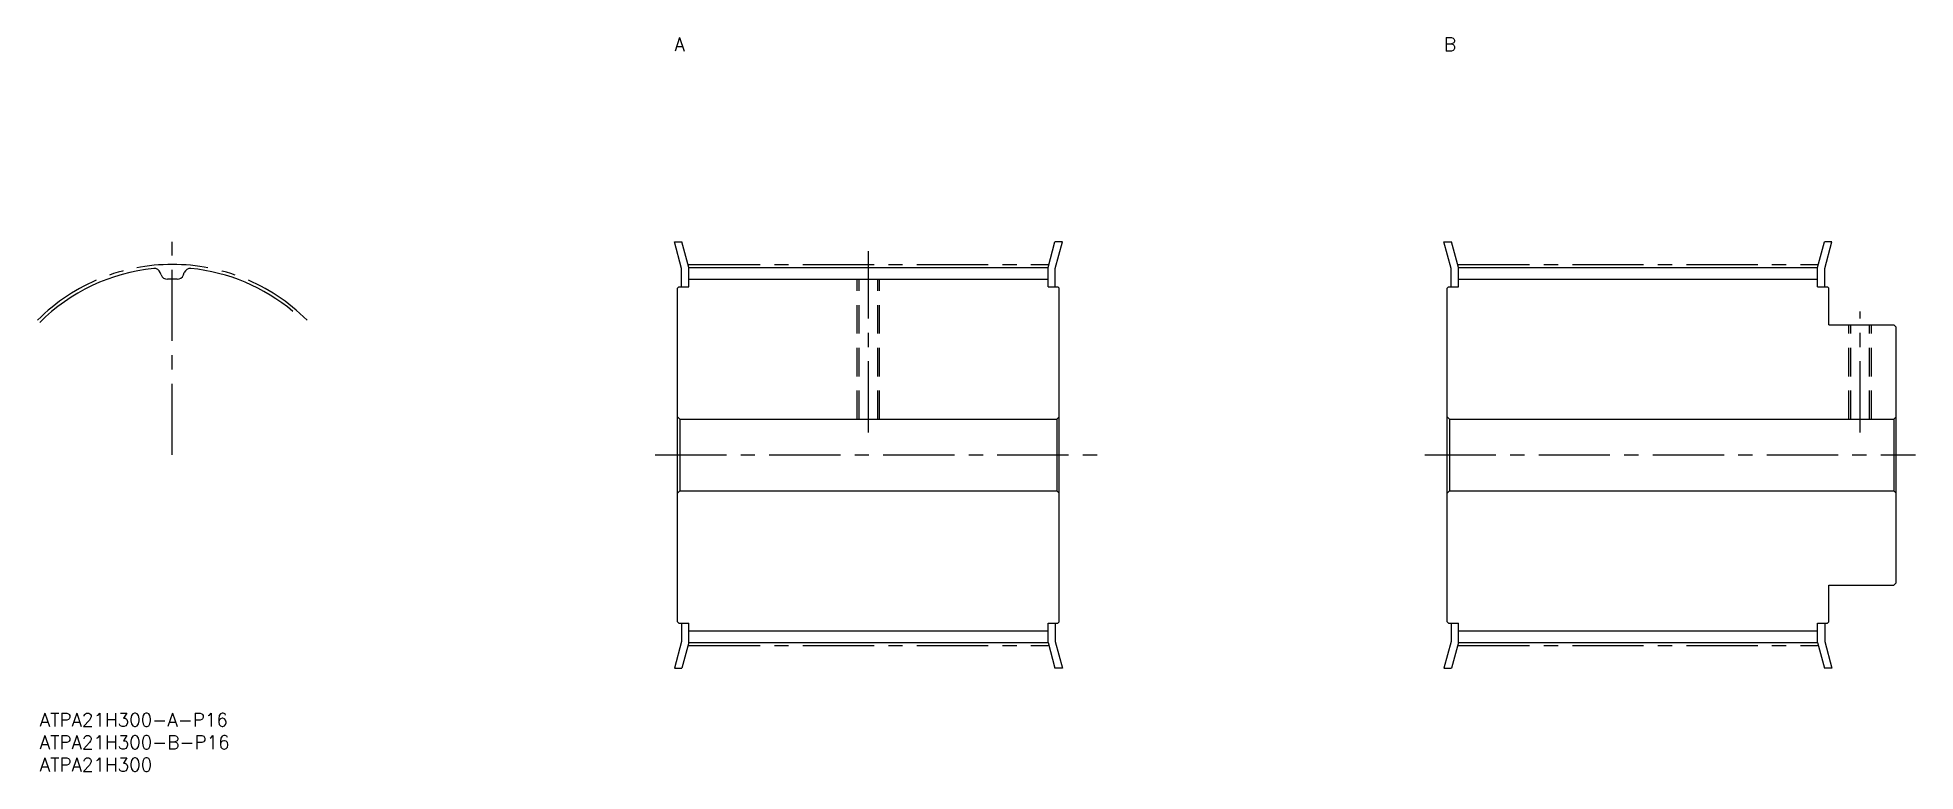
# Model space of a CAD drawing. Extents: x 0 to 418, y -13 to 151.
import ezdxf

# ---------------------------------------------------------------- set-up
doc = ezdxf.new("R2010")
doc.units = 0
doc.header["$LTSCALE"] = 0.5
doc.linetypes.add('CENTER', pattern=[50.8, 31.75, -6.35, 6.35, -6.35])
doc.linetypes.add('DASHED', pattern=[19.05, 12.7, -6.35])
for name, color, linetype in [('MSM_CENTER', 1, 'CENTER'), ('MSM_CONTINUOUS', 7, 'CONTINUOUS'), ('MSM_DASHED', 4, 'DASHED'), ('MSM_PART_NUMBER', 7, 'CONTINUOUS')]:
    doc.layers.add(name, color=color, linetype=linetype)
doc.styles.get("Standard").update_dxf_attribs({"font": 'txt.shx', "height": 3, "bigfont": 'bigfont.shx'})

# ---------------------------------------------------------------- blocks, each defined once
blk = doc.blocks.new('*U37')
at = {"layer": 'MSM_PART_NUMBER'}
blk.add_text('ATPA21H300-A-P16', height=3, dxfattribs=at).set_placement((0, -3))
blk = doc.blocks.new('*U38')
at = {"layer": 'MSM_PART_NUMBER'}
blk.add_text('ATPA21H300-B-P16', height=3, dxfattribs=at).set_placement((0, -8))
blk = doc.blocks.new('*U39')
at = {"layer": 'MSM_PART_NUMBER'}
blk.add_text('ATPA21H300', height=3, dxfattribs=at).set_placement((0, -13))
blk = doc.blocks.new('*U40')
at = {"layer": 'MSM_PART_NUMBER'}
blk.add_text('B', height=3, dxfattribs=at).set_placement((312.76, 147.5))
blk = doc.blocks.new('*U41')
at = {"layer": 'MSM_PART_NUMBER'}
blk.add_text('A', height=3, dxfattribs=at).set_placement((141.37, 147.5))

msp = doc.modelspace()

# ---------------------------------------------------------------- linework, layer by layer
at = {"layer": 'MSM_CENTER'}
for p, q in [((29.53, 57.5), (29.53, 105.01)), ((184.57, 62.5), (184.57, 102.94)), ((144.57, 99.95), (224.57, 99.95)), ((315.96, 99.95), (395.96, 99.95)), ((405.46, 62.5), (405.46, 89.5)), ((137.07, 57.5), (235.5, 57.5)), ((308.46, 57.5), (417.77, 57.5)), ((144.57, 15.06), (224.57, 15.06)), ((315.96, 15.06), (395.96, 15.06))]:
    msp.add_line(p, q, dxfattribs=at)
msp.add_arc((29.53, 57.5), 42.45, 45, 135, dxfattribs=at)
at = {"layer": 'MSM_CONTINUOUS'}
for p, q in [((142.97, 99.05), (141.37, 105)), ((141.37, 105), (143.03, 105)), ((144.57, 99.26), (143.03, 105)), ((224.57, 99.26), (226.1, 105)), ((227.76, 105), (226.1, 105)), ((226.17, 99.05), (227.76, 105)), ((312.76, 105), (314.42, 105)), ((314.36, 99.05), (312.76, 105)), ((315.96, 99.26), (314.42, 105)), ((395.96, 99.26), (397.49, 105)), ((399.15, 105), (397.49, 105)), ((397.56, 99.05), (399.15, 105)), ((27.04, 97.62), (26.86, 98.13)), ((32.02, 97.62), (32.2, 98.13)), ((142.97, 95), (142.97, 99.05)), ((144.57, 99.26), (224.57, 99.26)), ((144.57, 95), (144.57, 99.26)), ((144.57, 96.67), (224.57, 96.67)), ((224.57, 95), (224.57, 99.26)), ((226.17, 95), (226.17, 99.05)), ((314.36, 95), (314.36, 99.05)), ((315.96, 99.26), (395.96, 99.26)), ((315.96, 95), (315.96, 99.26)), ((315.96, 96.67), (395.96, 96.67)), ((395.96, 95), (395.96, 99.26)), ((397.56, 95), (397.56, 99.05)), ((142.07, 94.7), (142.37, 95)), ((142.07, 20.3), (142.07, 94.7)), ((142.37, 95), (144.57, 95)), ((224.57, 95), (226.77, 95)), ((226.77, 95), (227.07, 94.7)), ((227.07, 20.3), (227.07, 94.7)), ((313.46, 94.7), (313.76, 95)), ((313.46, 20.3), (313.46, 94.7)), ((313.76, 95), (315.96, 95)), ((395.96, 95), (398.16, 95)), ((398.16, 95), (398.46, 94.7)), ((398.46, 86.5), (398.46, 94.7)), ((398.46, 86.5), (412.96, 86.5)), ((413.46, 86), (412.96, 86.5)), ((413.46, 29), (413.46, 86)), ((142.07, 66), (142.57, 65.5)), ((142.57, 65.5), (142.57, 49.5)), ((142.57, 65.5), (226.57, 65.5)), ((227.07, 66), (226.57, 65.5)), ((226.57, 65.5), (226.57, 49.5)), ((313.46, 66), (313.96, 65.5)), ((313.96, 65.5), (313.96, 49.5)), ((313.96, 65.5), (412.96, 65.5)), ((412.96, 65.5), (413.46, 66)), ((412.96, 65.5), (412.96, 49.5)), ((142.07, 49), (142.57, 49.5)), ((142.57, 49.5), (226.57, 49.5)), ((227.07, 49), (226.57, 49.5)), ((313.46, 49), (313.96, 49.5)), ((313.96, 49.5), (412.96, 49.5)), ((412.96, 49.5), (413.46, 49)), ((398.46, 28.5), (412.96, 28.5)), ((398.46, 20.3), (398.46, 28.5)), ((412.96, 28.5), (413.46, 29)), ((142.07, 20.3), (142.37, 20)), ((142.37, 20), (144.57, 20)), ((142.97, 20), (142.97, 15.95)), ((144.57, 15.74), (144.57, 20)), ((144.57, 18.33), (224.57, 18.33)), ((224.57, 15.74), (224.57, 20)), ((224.57, 20), (226.77, 20)), ((226.17, 20), (226.17, 15.95)), ((226.77, 20), (227.07, 20.3)), ((313.46, 20.3), (313.76, 20)), ((313.76, 20), (315.96, 20)), ((314.36, 20), (314.36, 15.95)), ((315.96, 15.74), (315.96, 20)), ((315.96, 18.33), (395.96, 18.33)), ((395.96, 15.74), (395.96, 20)), ((395.96, 20), (398.16, 20)), ((397.56, 20), (397.56, 15.95)), ((398.16, 20), (398.46, 20.3)), ((142.97, 15.95), (141.37, 10)), ((144.57, 15.74), (143.03, 10)), ((144.57, 15.74), (224.57, 15.74)), ((224.57, 15.74), (226.1, 10)), ((226.17, 15.95), (227.76, 10)), ((314.36, 15.95), (312.76, 10)), ((315.96, 15.74), (314.42, 10)), ((315.96, 15.74), (395.96, 15.74)), ((395.96, 15.74), (397.49, 10)), ((397.56, 15.95), (399.15, 10)), ((141.37, 10), (143.03, 10)), ((227.76, 10), (226.1, 10)), ((312.76, 10), (314.42, 10)), ((399.15, 10), (397.49, 10))]:
    msp.add_line(p, q, dxfattribs=at)
for centre, radius, start, end in [((29.53, 57.5), 41.76, 95.6982, 135), ((25.52, 97.64), 1.42, 20, 95.6982), ((28.42, 98.12), 1.47, 200, 271.5596), ((29.53, 57.5), 39.17, 88.4404, 91.5596), ((30.63, 98.12), 1.47, 268.4404, 340), ((33.53, 97.64), 1.42, 84.3018, 160), ((29.53, 57.5), 41.76, 50, 84.3018)]:
    msp.add_arc(centre, radius, start, end, dxfattribs=at)
at = {"layer": 'MSM_DASHED'}
for p, q in [((182.07, 65.5), (182.07, 96.67)), ((182.5, 65.5), (182.5, 96.67)), ((186.63, 65.5), (186.63, 96.67)), ((187.07, 65.5), (187.07, 96.67)), ((402.96, 65.5), (402.96, 86.5)), ((403.39, 65.5), (403.39, 86.5)), ((407.52, 65.5), (407.52, 86.5)), ((407.96, 65.5), (407.96, 86.5))]:
    msp.add_line(p, q, dxfattribs=at)

# ---------------------------------------------------------------- block references
at = {"layer": 'MSM_CONTINUOUS'}
for name in ['*U41', '*U40', '*U37', '*U38', '*U39']:
    msp.add_blockref(name, (0, 0), dxfattribs=at)

doc.saveas('drawing.dxf')
